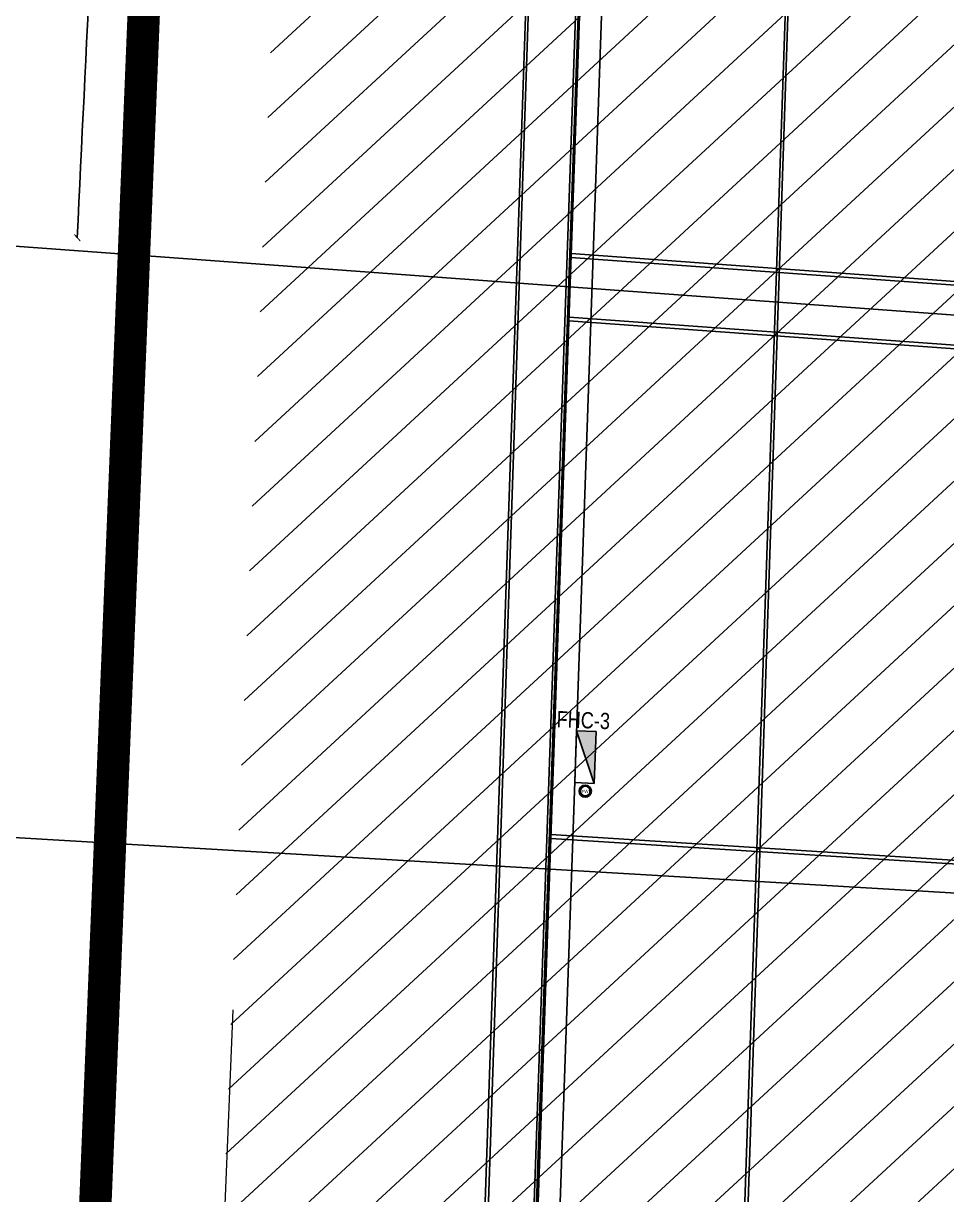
# Model space of a CAD drawing. Extents: x -678889171 to 586587, y -792238163 to 335485.
# Drawn here: x -678799404 to -678785167, y -792014520 to -791996453 of the extents above; entities that cross this region are included whole.
import ezdxf
from ezdxf.enums import TextEntityAlignment as Align

# ---------------------------------------------------------------- set-up
doc = ezdxf.new("R2010")
doc.units = 0
doc.header["$MEASUREMENT"] = 0
doc.layers.get('0').update_dxf_attribs({"color": 8})
for name, color, linetype in [('A-FLOR-PATT', 252, 'Continuous'), ('A-SITE-PATT', 252, 'Continuous'), ('A-WALL', 252, 'Continuous')]:
    doc.layers.add(name, color=color, linetype=linetype)
for name, color, linetype, lineweight in [('BASEMENT3 LAYOUT$0$A-TABL-TEXT', 252, 'Continuous', 30), ('BASEMENT3 LAYOUT$0$HATCH2', 252, 'Continuous', 15), ('BASEMENT3 LAYOUT$0$HATCH6', 252, 'Continuous', 15), ('BASEMENT3 LAYOUT$0$HATCH7', 252, 'Continuous', 15)]:
    doc.layers.add(name, color=color, linetype=linetype, lineweight=lineweight)
doc.styles.add('Ground floor Towers$0$$Bas01-Rname$0$EN-SC', font='swissc.ttf')
doc.styles.add('Ground floor Towers$0$$Bas01-Rname$0$EN-SCL', font='swisscl.ttf')
doc.styles.add('Ground floor Towers$0$04-Ground Floor$0$V2-lower ground$0$LEVEL  FOR LICENSE LOWER GR$0$$LG- LEVEL$0$AR-SR', font='sarb.shx')
doc.styles.add('MtXpl_Arial_Unicode_', font='ARIALUNI.ttf')

# ---------------------------------------------------------------- blocks, each defined once
blk = doc.blocks.new('A$C61C61320')
at = {"layer": 'BASEMENT3 LAYOUT$0$HATCH2'}
h = blk.add_hatch(dxfattribs=at)
h.set_pattern_fill('JIS_WOOD', color=256, scale=1000, style=0)
h.set_pattern_definition([(45, (-845211.5632561638, -471074.8112416068), (-499.9999991609842, 499.9999991609843), [])])
edge = h.paths.add_edge_path()
edge.add_line((-87728.88771757309, -14436.92520058164), (11085.99286301623, -14077.61977391216))
edge.add_line((11085.9928630162, -14077.61977391216), (11086.00013759563, -61296.12011963065))
edge.add_line((11086.00013759569, -61296.12011963065), (-23868.16462742418, -60220.57708285929))
edge.add_line((-23868.16462742421, -60220.57708285929), (-23388.15647815715, -47455.2645226442))
edge.add_arc((-38984.06513334403, -44366.02445463254), 15898.9235792472, 348.7958745272753, 525.9866040010601)
edge.add_line((-54409.82303213701, -40516.12001080933), (-55179.78612954497, -49076.3717473704))
edge.add_line((-55179.78612954495, -49076.3717473704), (-87616.00626249687, -47227.09333388295))
edge.add_line((-87616.00626249681, -47227.09333388295), (-87728.88771757303, -14436.92520058164))
at = {"layer": 'BASEMENT3 LAYOUT$0$HATCH7'}
h = blk.add_hatch(dxfattribs=at)
h.set_pattern_fill('JIS_WOOD', color=256, scale=1000, style=0)
h.set_pattern_definition([(45, (-95575.72641586163, -175160.5677797335), (-499.9999991609842, 499.9999991609843), [])])
edge = h.paths.add_edge_path()
edge.add_line((-93671.42387769371, -154054.9431899884), (-93352.28011348587, -174711.9075518902))
edge.add_line((-93352.28011348587, -174711.9075518902), (-49398.28305342048, -174321.9428492732))
edge.add_arc((-49194.7644366367, -173977.2776182104), 400.2673467584944, 239.4389137010584, 436.7722825904112)
edge.add_line((-49103.17453308101, -173587.6300358392), (-49353.17453308101, -169321.0603725039))
edge.add_arc((765187.6152318742, -69570.4512780355), 820625.9088071947, 178.5717505264322, 186.9818142228341, ccw=False)
edge.add_line((-55183.34322072996, -49116.28952082794), (-86992.42594180122, -47875.38068783496))
edge.add_line((-86992.42594180116, -47875.38068783496), (-86999.8191618316, -136404.81269691))
edge.add_line((-86999.81916183163, -136404.81269691), (-87007.19406194473, -152784.6622732603))
edge.add_line((-87007.19406194473, -152784.6622732603), (-93671.42387769371, -154054.9431899884))
at = {"layer": 'BASEMENT3 LAYOUT$0$A-TABL-TEXT', "const_width": 500}
blk.add_lwpolyline([(-88972.05171104963, 22775.97554144054), (13087.40149203665, 22211.71815820993), (12977.94017466274, -133203.5437077869), (15397.77637988678, -244279.008176838), (7656.957292334409, -250604.5168011433), (-62676.49176812707, -239864.7054035134), (-80695.52998699364, -235653.5139011407), (-118847.6494075342, -234162.0357504327), (-129624.8318891085, -222084.4801378573), (-129624.8318891085, -153058.7582305309), (-104567.4960696057, -152628.6520064768), (-88972.05156734609, -151257.049707202)], close=True, dxfattribs=at)
at = {"layer": 'BASEMENT3 LAYOUT$0$HATCH6'}
blk.add_line((-87007.19406194473, -152785.2838427984), (-86972.05156583316, -74732.86398215502), dxfattribs=at)
blk = doc.blocks.new('2')
at = {"layer": 'BASEMENT3 LAYOUT$0$A-TABL-TEXT', "const_width": 500}
blk.add_lwpolyline([(28948.80459054373, 254973.3362460719), (131008.25779363, 254409.0788628413), (130898.7964762561, 98993.81699684449), (133318.6326814801, -12081.64747220662), (125577.8135939278, -18407.15609651199), (55244.36453346629, -7667.34469888208), (37225.32631459972, -3456.153196509345), (-926.7931059408002, -1964.675045801327), (-11703.97558751516, 10112.88056677405), (-11703.97558751516, 79138.60247410042), (13353.36023198767, 79568.70869815454), (28948.80473424727, 80940.3109974293)], close=True, dxfattribs=at)
blk = doc.blocks.new('XR-Axis$0$_ArchTick')
at = {"const_width": 0.15}
blk.add_lwpolyline([(-0.5, -0.5), (0.5, 0.5)], dxfattribs=at)
blk = doc.blocks.new('GR')
at = {"layer": 'A-FLOR-PATT'}
blk.add_hatch(color=256, dxfattribs=at).paths.add_polyline_path([(6270.33542625838, 176342.578508604), (6265.580226485714, 177142.5643760261), (5965.585526202419, 177140.7811761113)])
for p, q in [((5518.166476646962, 84174.95330901134), (4285.73937771246, 256354.3693902435)), ((5411.207674454898, 84113.37185683055), (4287.263117527589, 256355.6587855571)), ((9437.223438388435, 80139.55793711904), (8303.774919828837, 253838.3082441636)), ((9546.729276875696, 80198.828844029), (8303.855086190513, 253837.7829043713)), ((5420.802595191664, 210516.5467058235), (6007.774562881619, 102748.400200604)), ((5478.214131996414, 201931.1180669083), (6062.894859292079, 103558.7548676541)), ((5631.301338007499, 166083.9641642338), (5471.865181943518, 192906.5326586668)), ((6031.317902460316, 166082.3662719555), (5871.984110415578, 192887.7136668252)), ((-9155, 184460), (35740, 182995)), ((13610.10140143946, 184238.21134168), (5581.848020050558, 184494.7463866352)), ((13608.18513773315, 184178.2419500422), (5582.204882638587, 184434.7043594528)), ((13576.88617557441, 183198.7422531147), (5588.033636062086, 183454.0182824083)), ((13578.80243928073, 183258.7116447525), (5589.94989976837, 183513.9876740462)), ((5965.585526202419, 177140.7811761113), (6265.580226485714, 177142.5643760261)), ((5970.340725975084, 176340.7953086892), (5965.585526202419, 177140.7811761113)), ((5965.585526202419, 177140.7811761113), (6270.33542625838, 176342.578508604)), ((6265.580226485714, 177142.5643760261), (6270.33542625838, 176342.578508604)), ((6270.33542625838, 176342.578508604), (5970.340725975084, 176340.7953086892)), ((13375.73928298447, 175289.4990170408), (5633.775682664767, 175466.8088341133)), ((13376.8389918459, 175349.4895646131), (5635.1494685137, 175526.7931046552)), ((-9390, 175265), (35520, 174445))]:
    blk.add_line(p, q, dxfattribs=at)
for radius in [93.75000000000001, 75.00000000000003]:
    blk.add_circle((6136.85845431652, 176216.7416210034), radius, dxfattribs=at)
for centre, radius, start, end in [((606773.5540141383, 181658.1881950056), 608816.4696573286, 178.9139227403687, 179.7393676862303), ((6136.85845431652, 176216.7416210034), 84.37500000000011, 3.748971594363531, 183.7489715943636), ((6136.85845431652, 176216.7416210034), 84.37500000000011, 183.7489715943636, 3.748971594363531)]:
    blk.add_arc(centre, radius, start, end, dxfattribs=at)
at = {"layer": 'A-FLOR-PATT', "xscale": 100, "yscale": 100, "zscale": 100, "rotation": 269.7393676862303}
blk.add_blockref('XR-Axis$0$_ArchTick', (-2036.616711449749, 184427.6190197706), dxfattribs=at)
at = {"layer": 'A-FLOR-PATT', "style": 'MtXpl_Arial_Unicode_', "width": 0.8}
blk.add_text('FHC-3', height=250, dxfattribs=at).set_placement((5651.564693170527, 177185.3763332037))
blk.add_text('FWR', height=49.99999999999999, rotation=3.748971594359796, dxfattribs=at).set_placement((6081.455637008075, 176183.4133278317))
at = {"layer": 'A-FLOR-PATT', "style": 'Ground floor Towers$0$04-Ground Floor$0$V2-lower ground$0$LEVEL  FOR LICENSE LOWER GR$0$$LG- LEVEL$0$AR-SR', "flags": 12}
for tag, p in [('L', (30296.07288644527, 72859.53473235783)), ('P', (30237.50458115668, 72203.99769414036))]:
    blk.add_attdef(tag, text='', height=500, dxfattribs=at).set_placement(p, align=Align.RIGHT)
at = {"layer": 'A-FLOR-PATT'}
for tag, p, height, style in [('N', (85492.25876324323, 56633.4995742733), 250, 'Ground floor Towers$0$$Bas01-Rname$0$EN-SC'), ('N', (89389.48149106537, 56633.4995742733), 250, 'Ground floor Towers$0$$Bas01-Rname$0$EN-SC'), ('N', (94597.61363499537, 56633.4995742733), 250, 'Ground floor Towers$0$$Bas01-Rname$0$EN-SC'), ('AN', (85922.66280553787, 56313.08159666645), 200, 'Ground floor Towers$0$$Bas01-Rname$0$EN-SCL'), ('AN', (89819.88553336001, 56313.08159666645), 200, 'Ground floor Towers$0$$Bas01-Rname$0$EN-SCL'), ('AN', (95028.01767729002, 56313.08159666645), 200, 'Ground floor Towers$0$$Bas01-Rname$0$EN-SCL'), ('SN', (85299.47460008037, 56025.08594095582), 200, 'Ground floor Towers$0$$Bas01-Rname$0$EN-SCL'), ('F', (85927.04975899268, 56008.67972904726), 200, 'Ground floor Towers$0$$Bas01-Rname$0$EN-SCL'), ('SN', (89196.69732790251, 56025.08594095582), 200, 'Ground floor Towers$0$$Bas01-Rname$0$EN-SCL'), ('F', (89824.27248681482, 56008.67972904726), 200, 'Ground floor Towers$0$$Bas01-Rname$0$EN-SCL'), ('SN', (94404.82947183252, 56025.08594095582), 200, 'Ground floor Towers$0$$Bas01-Rname$0$EN-SCL'), ('F', (95032.40463074483, 56008.67972904726), 200, 'Ground floor Towers$0$$Bas01-Rname$0$EN-SCL')]:
    blk.add_attdef(tag, p, '', height=height, dxfattribs=dict(at, style=style))
at = {"layer": 'A-FLOR-PATT', "style": 'Ground floor Towers$0$$Bas01-Rname$0$EN-SCL', "width": 0.8}
for p in [(85305.16036184286, 56295.1433535593), (89202.383089665, 56295.1433535593), (94410.51523359501, 56295.1433535593)]:
    blk.add_attdef('FN', p, '', height=250, dxfattribs=at)

msp = doc.modelspace()

# ---------------------------------------------------------------- block references
at = {"layer": 'A-SITE-PATT', "rotation": 357.6731745000001}
for name, p in [('2', (-678833487.1858103, -792167746.3685482, -212772)), ('A$C61C61320', (-678706236.4347705, -791940527.995869, -212772))]:
    msp.add_blockref(name, p, dxfattribs=at)

# ---------------------------------------------------------------- next in the draw order: block references
at = {"layer": 'A-WALL', "rotation": 357.6731745000001}
msp.add_blockref('GR', (-678804025.0995113, -792184118.4910543, -212772), dxfattribs=at)

doc.saveas('drawing.dxf')
